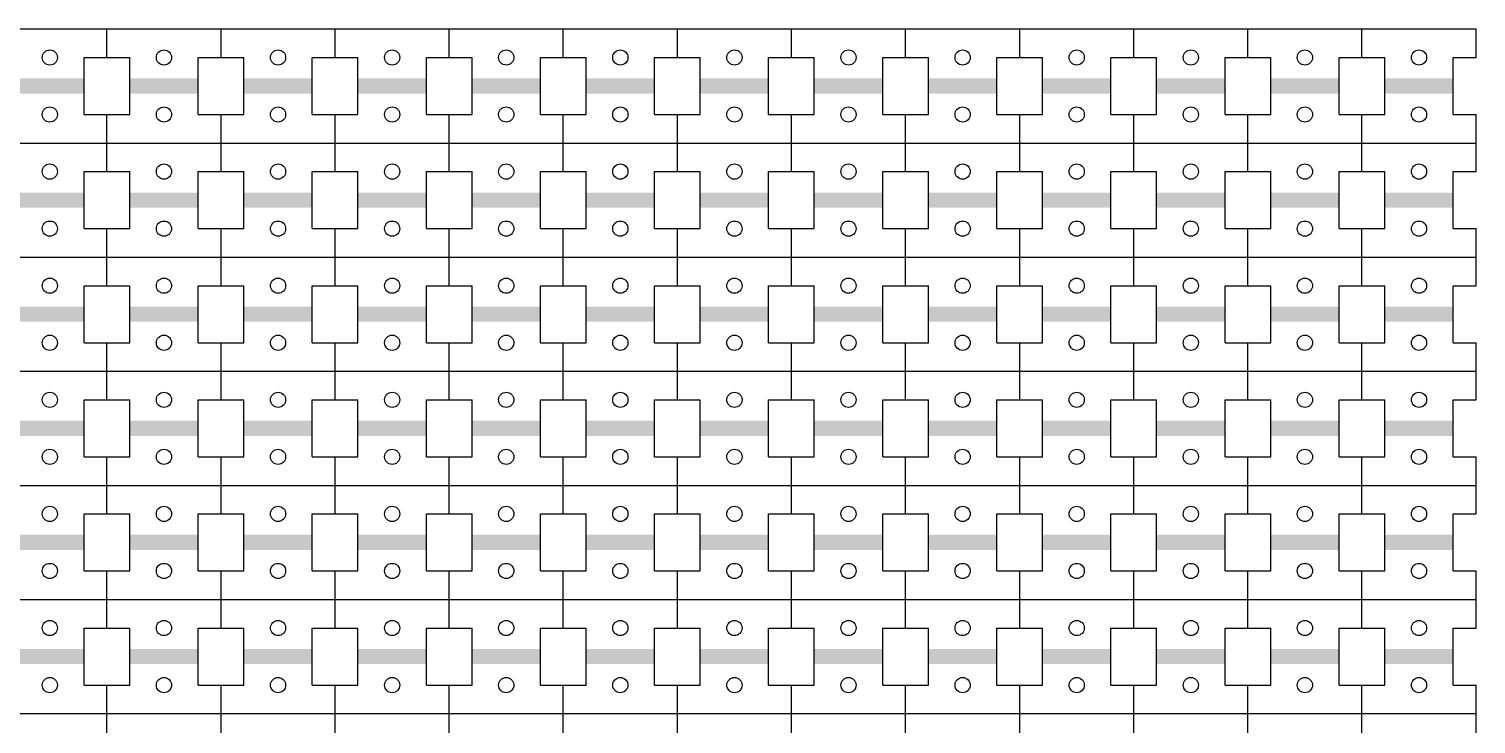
# Model space of a CAD drawing. Header units: millimetres. Extents: x 0 to 1500, y 0 to 750.
# Drawn here: x 1119.5 to 1500, y 567.2 to 750 of the extents above; entities that cross this region are included whole.
import ezdxf

# ---------------------------------------------------------------- set-up
doc = ezdxf.new("R2010")
doc.units = ezdxf.units.MM

msp = doc.modelspace()

# ---------------------------------------------------------------- hatches: boundary and pattern name
for points in [[(1134, 737), (1134, 733), (1116, 733), (1116, 737)], [(1164, 737), (1164, 733), (1146, 733), (1146, 737)], [(1194, 737), (1194, 733), (1176, 733), (1176, 737)], [(1224, 737), (1224, 733), (1206, 733), (1206, 737)], [(1254, 737), (1254, 733), (1236, 733), (1236, 737)], [(1284, 737), (1284, 733), (1266, 733), (1266, 737)], [(1314, 737), (1314, 733), (1296, 733), (1296, 737)], [(1344, 737), (1344, 733), (1326, 733), (1326, 737)], [(1374, 737), (1374, 733), (1356, 733), (1356, 737)], [(1404, 737), (1404, 733), (1386, 733), (1386, 737)], [(1434, 737), (1434, 733), (1416, 733), (1416, 737)], [(1464, 737), (1464, 733), (1446, 733), (1446, 737)], [(1494, 737), (1494, 733), (1476, 733), (1476, 737)], [(1134, 707), (1134, 703), (1116, 703), (1116, 707)], [(1164, 707), (1164, 703), (1146, 703), (1146, 707)], [(1194, 707), (1194, 703), (1176, 703), (1176, 707)], [(1224, 707), (1224, 703), (1206, 703), (1206, 707)], [(1254, 707), (1254, 703), (1236, 703), (1236, 707)], [(1284, 707), (1284, 703), (1266, 703), (1266, 707)], [(1314, 707), (1314, 703), (1296, 703), (1296, 707)], [(1344, 707), (1344, 703), (1326, 703), (1326, 707)], [(1374, 707), (1374, 703), (1356, 703), (1356, 707)], [(1404, 707), (1404, 703), (1386, 703), (1386, 707)], [(1434, 707), (1434, 703), (1416, 703), (1416, 707)], [(1464, 707), (1464, 703), (1446, 703), (1446, 707)], [(1494, 707), (1494, 703), (1476, 703), (1476, 707)], [(1134, 677), (1134, 673), (1116, 673), (1116, 677)], [(1164, 677), (1164, 673), (1146, 673), (1146, 677)], [(1194, 677), (1194, 673), (1176, 673), (1176, 677)], [(1224, 677), (1224, 673), (1206, 673), (1206, 677)], [(1254, 677), (1254, 673), (1236, 673), (1236, 677)], [(1284, 677), (1284, 673), (1266, 673), (1266, 677)], [(1314, 677), (1314, 673), (1296, 673), (1296, 677)], [(1344, 677), (1344, 673), (1326, 673), (1326, 677)], [(1374, 677), (1374, 673), (1356, 673), (1356, 677)], [(1404, 677), (1404, 673), (1386, 673), (1386, 677)], [(1434, 677), (1434, 673), (1416, 673), (1416, 677)], [(1464, 677), (1464, 673), (1446, 673), (1446, 677)], [(1494, 677), (1494, 673), (1476, 673), (1476, 677)], [(1134, 647), (1134, 643), (1116, 643), (1116, 647)], [(1164, 647), (1164, 643), (1146, 643), (1146, 647)], [(1194, 647), (1194, 643), (1176, 643), (1176, 647)], [(1224, 647), (1224, 643), (1206, 643), (1206, 647)], [(1254, 647), (1254, 643), (1236, 643), (1236, 647)], [(1284, 647), (1284, 643), (1266, 643), (1266, 647)], [(1314, 647), (1314, 643), (1296, 643), (1296, 647)], [(1344, 647), (1344, 643), (1326, 643), (1326, 647)], [(1374, 647), (1374, 643), (1356, 643), (1356, 647)], [(1404, 647), (1404, 643), (1386, 643), (1386, 647)], [(1434, 647), (1434, 643), (1416, 643), (1416, 647)], [(1464, 647), (1464, 643), (1446, 643), (1446, 647)], [(1494, 647), (1494, 643), (1476, 643), (1476, 647)], [(1134, 617), (1134, 613), (1116, 613), (1116, 617)], [(1164, 617), (1164, 613), (1146, 613), (1146, 617)], [(1194, 617), (1194, 613), (1176, 613), (1176, 617)], [(1224, 617), (1224, 613), (1206, 613), (1206, 617)], [(1254, 617), (1254, 613), (1236, 613), (1236, 617)], [(1284, 617), (1284, 613), (1266, 613), (1266, 617)], [(1314, 617), (1314, 613), (1296, 613), (1296, 617)], [(1344, 617), (1344, 613), (1326, 613), (1326, 617)], [(1374, 617), (1374, 613), (1356, 613), (1356, 617)], [(1404, 617), (1404, 613), (1386, 613), (1386, 617)], [(1434, 617), (1434, 613), (1416, 613), (1416, 617)], [(1464, 617), (1464, 613), (1446, 613), (1446, 617)], [(1494, 617), (1494, 613), (1476, 613), (1476, 617)], [(1134, 587), (1134, 583), (1116, 583), (1116, 587)], [(1164, 587), (1164, 583), (1146, 583), (1146, 587)], [(1194, 587), (1194, 583), (1176, 583), (1176, 587)], [(1224, 587), (1224, 583), (1206, 583), (1206, 587)], [(1254, 587), (1254, 583), (1236, 583), (1236, 587)], [(1284, 587), (1284, 583), (1266, 583), (1266, 587)], [(1314, 587), (1314, 583), (1296, 583), (1296, 587)], [(1344, 587), (1344, 583), (1326, 583), (1326, 587)], [(1374, 587), (1374, 583), (1356, 583), (1356, 587)], [(1404, 587), (1404, 583), (1386, 583), (1386, 587)], [(1434, 587), (1434, 583), (1416, 583), (1416, 587)], [(1464, 587), (1464, 583), (1446, 583), (1446, 587)], [(1494, 587), (1494, 583), (1476, 583), (1476, 587)]]:
    msp.add_hatch(color=3).paths.add_polyline_path(points)

# ---------------------------------------------------------------- linework, layer by layer
at = {"color": 7}
for p, q in [((1110, 750), (1125, 750)), ((1125, 750), (1140, 750)), ((1140, 742.5), (1140, 750)), ((1140, 750), (1155, 750)), ((1155, 750), (1170, 750)), ((1170, 742.5), (1170, 750)), ((1170, 750), (1185, 750)), ((1185, 750), (1200, 750)), ((1200, 742.5), (1200, 750)), ((1200, 750), (1215, 750)), ((1215, 750), (1230, 750)), ((1230, 742.5), (1230, 750)), ((1230, 750), (1245, 750)), ((1245, 750), (1260, 750)), ((1260, 742.5), (1260, 750)), ((1260, 750), (1275, 750)), ((1275, 750), (1290, 750)), ((1290, 742.5), (1290, 750)), ((1290, 750), (1305, 750)), ((1305, 750), (1320, 750)), ((1320, 742.5), (1320, 750)), ((1320, 750), (1335, 750)), ((1335, 750), (1350, 750)), ((1350, 742.5), (1350, 750)), ((1350, 750), (1365, 750)), ((1365, 750), (1380, 750)), ((1380, 742.5), (1380, 750)), ((1380, 750), (1395, 750)), ((1395, 750), (1410, 750)), ((1410, 742.5), (1410, 750)), ((1410, 750), (1425, 750)), ((1425, 750), (1440, 750)), ((1440, 742.5), (1440, 750)), ((1440, 750), (1455, 750)), ((1455, 750), (1470, 750)), ((1470, 742.5), (1470, 750)), ((1470, 750), (1485, 750)), ((1485, 750), (1500, 750)), ((1500, 742.5), (1500, 750)), ((1134, 735), (1134, 742.5)), ((1134, 742.5), (1140, 742.5)), ((1140, 742.5), (1146, 742.5)), ((1146, 735), (1146, 742.5)), ((1164, 735), (1164, 742.5)), ((1164, 742.5), (1170, 742.5)), ((1170, 742.5), (1176, 742.5)), ((1176, 735), (1176, 742.5)), ((1194, 735), (1194, 742.5)), ((1194, 742.5), (1200, 742.5)), ((1200, 742.5), (1206, 742.5)), ((1206, 735), (1206, 742.5)), ((1224, 735), (1224, 742.5)), ((1224, 742.5), (1230, 742.5)), ((1230, 742.5), (1236, 742.5)), ((1236, 735), (1236, 742.5)), ((1254, 735), (1254, 742.5)), ((1254, 742.5), (1260, 742.5)), ((1260, 742.5), (1266, 742.5)), ((1266, 735), (1266, 742.5)), ((1284, 735), (1284, 742.5)), ((1284, 742.5), (1290, 742.5)), ((1290, 742.5), (1296, 742.5)), ((1296, 735), (1296, 742.5)), ((1314, 735), (1314, 742.5)), ((1314, 742.5), (1320, 742.5)), ((1320, 742.5), (1326, 742.5)), ((1326, 735), (1326, 742.5)), ((1344, 735), (1344, 742.5)), ((1344, 742.5), (1350, 742.5)), ((1350, 742.5), (1356, 742.5)), ((1356, 735), (1356, 742.5)), ((1374, 735), (1374, 742.5)), ((1374, 742.5), (1380, 742.5)), ((1380, 742.5), (1386, 742.5)), ((1386, 735), (1386, 742.5)), ((1404, 735), (1404, 742.5)), ((1404, 742.5), (1410, 742.5)), ((1410, 742.5), (1416, 742.5)), ((1416, 735), (1416, 742.5)), ((1434, 735), (1434, 742.5)), ((1434, 742.5), (1440, 742.5)), ((1440, 742.5), (1446, 742.5)), ((1446, 735), (1446, 742.5)), ((1464, 735), (1464, 742.5)), ((1464, 742.5), (1470, 742.5)), ((1470, 742.5), (1476, 742.5)), ((1476, 735), (1476, 742.5)), ((1494, 735), (1494, 742.5)), ((1494, 742.5), (1500, 742.5)), ((1134, 727.5), (1134, 735)), ((1146, 727.5), (1146, 735)), ((1164, 727.5), (1164, 735)), ((1176, 727.5), (1176, 735)), ((1194, 727.5), (1194, 735)), ((1206, 727.5), (1206, 735)), ((1224, 727.5), (1224, 735)), ((1236, 727.5), (1236, 735)), ((1254, 727.5), (1254, 735)), ((1266, 727.5), (1266, 735)), ((1284, 727.5), (1284, 735)), ((1296, 727.5), (1296, 735)), ((1314, 727.5), (1314, 735)), ((1326, 727.5), (1326, 735)), ((1344, 727.5), (1344, 735)), ((1356, 727.5), (1356, 735)), ((1374, 727.5), (1374, 735)), ((1386, 727.5), (1386, 735)), ((1404, 727.5), (1404, 735)), ((1416, 727.5), (1416, 735)), ((1434, 727.5), (1434, 735)), ((1446, 727.5), (1446, 735)), ((1464, 727.5), (1464, 735)), ((1476, 727.5), (1476, 735)), ((1494, 727.5), (1494, 735)), ((1134, 727.5), (1140, 727.5)), ((1140, 720), (1140, 727.5)), ((1140, 727.5), (1146, 727.5)), ((1164, 727.5), (1170, 727.5)), ((1170, 720), (1170, 727.5)), ((1170, 727.5), (1176, 727.5)), ((1194, 727.5), (1200, 727.5)), ((1200, 720), (1200, 727.5)), ((1200, 727.5), (1206, 727.5)), ((1224, 727.5), (1230, 727.5)), ((1230, 720), (1230, 727.5)), ((1230, 727.5), (1236, 727.5)), ((1254, 727.5), (1260, 727.5)), ((1260, 720), (1260, 727.5)), ((1260, 727.5), (1266, 727.5)), ((1284, 727.5), (1290, 727.5)), ((1290, 720), (1290, 727.5)), ((1290, 727.5), (1296, 727.5)), ((1314, 727.5), (1320, 727.5)), ((1320, 720), (1320, 727.5)), ((1320, 727.5), (1326, 727.5)), ((1344, 727.5), (1350, 727.5)), ((1350, 720), (1350, 727.5)), ((1350, 727.5), (1356, 727.5)), ((1374, 727.5), (1380, 727.5)), ((1380, 720), (1380, 727.5)), ((1380, 727.5), (1386, 727.5)), ((1404, 727.5), (1410, 727.5)), ((1410, 720), (1410, 727.5)), ((1410, 727.5), (1416, 727.5)), ((1434, 727.5), (1440, 727.5)), ((1440, 720), (1440, 727.5)), ((1440, 727.5), (1446, 727.5)), ((1464, 727.5), (1470, 727.5)), ((1470, 720), (1470, 727.5)), ((1470, 727.5), (1476, 727.5)), ((1494, 727.5), (1500, 727.5)), ((1500, 720), (1500, 727.5)), ((1110, 720), (1125, 720)), ((1125, 720), (1140, 720)), ((1140, 712.5), (1140, 720)), ((1140, 720), (1155, 720)), ((1155, 720), (1170, 720)), ((1170, 712.5), (1170, 720)), ((1170, 720), (1185, 720)), ((1185, 720), (1200, 720)), ((1200, 712.5), (1200, 720)), ((1200, 720), (1215, 720)), ((1215, 720), (1230, 720)), ((1230, 712.5), (1230, 720)), ((1230, 720), (1245, 720)), ((1245, 720), (1260, 720)), ((1260, 712.5), (1260, 720)), ((1260, 720), (1275, 720)), ((1275, 720), (1290, 720)), ((1290, 712.5), (1290, 720)), ((1290, 720), (1305, 720)), ((1305, 720), (1320, 720)), ((1320, 712.5), (1320, 720)), ((1320, 720), (1335, 720)), ((1335, 720), (1350, 720)), ((1350, 712.5), (1350, 720)), ((1350, 720), (1365, 720)), ((1365, 720), (1380, 720)), ((1380, 712.5), (1380, 720)), ((1380, 720), (1395, 720)), ((1395, 720), (1410, 720)), ((1410, 712.5), (1410, 720)), ((1410, 720), (1425, 720)), ((1425, 720), (1440, 720)), ((1440, 712.5), (1440, 720)), ((1440, 720), (1455, 720)), ((1455, 720), (1470, 720)), ((1470, 712.5), (1470, 720)), ((1470, 720), (1485, 720)), ((1485, 720), (1500, 720)), ((1500, 712.5), (1500, 720)), ((1134, 705), (1134, 712.5)), ((1134, 712.5), (1140, 712.5)), ((1140, 712.5), (1146, 712.5)), ((1146, 705), (1146, 712.5)), ((1164, 705), (1164, 712.5)), ((1164, 712.5), (1170, 712.5)), ((1170, 712.5), (1176, 712.5)), ((1176, 705), (1176, 712.5)), ((1194, 705), (1194, 712.5)), ((1194, 712.5), (1200, 712.5)), ((1200, 712.5), (1206, 712.5)), ((1206, 705), (1206, 712.5)), ((1224, 705), (1224, 712.5)), ((1224, 712.5), (1230, 712.5)), ((1230, 712.5), (1236, 712.5)), ((1236, 705), (1236, 712.5)), ((1254, 705), (1254, 712.5)), ((1254, 712.5), (1260, 712.5)), ((1260, 712.5), (1266, 712.5)), ((1266, 705), (1266, 712.5)), ((1284, 705), (1284, 712.5)), ((1284, 712.5), (1290, 712.5)), ((1290, 712.5), (1296, 712.5)), ((1296, 705), (1296, 712.5)), ((1314, 705), (1314, 712.5)), ((1314, 712.5), (1320, 712.5)), ((1320, 712.5), (1326, 712.5)), ((1326, 705), (1326, 712.5)), ((1344, 705), (1344, 712.5)), ((1344, 712.5), (1350, 712.5)), ((1350, 712.5), (1356, 712.5)), ((1356, 705), (1356, 712.5)), ((1374, 705), (1374, 712.5)), ((1374, 712.5), (1380, 712.5)), ((1380, 712.5), (1386, 712.5)), ((1386, 705), (1386, 712.5)), ((1404, 705), (1404, 712.5)), ((1404, 712.5), (1410, 712.5)), ((1410, 712.5), (1416, 712.5)), ((1416, 705), (1416, 712.5)), ((1434, 705), (1434, 712.5)), ((1434, 712.5), (1440, 712.5)), ((1440, 712.5), (1446, 712.5)), ((1446, 705), (1446, 712.5)), ((1464, 705), (1464, 712.5)), ((1464, 712.5), (1470, 712.5)), ((1470, 712.5), (1476, 712.5)), ((1476, 705), (1476, 712.5)), ((1494, 705), (1494, 712.5)), ((1494, 712.5), (1500, 712.5)), ((1134, 697.5), (1134, 705)), ((1146, 697.5), (1146, 705)), ((1164, 697.5), (1164, 705)), ((1176, 697.5), (1176, 705)), ((1194, 697.5), (1194, 705)), ((1206, 697.5), (1206, 705)), ((1224, 697.5), (1224, 705)), ((1236, 697.5), (1236, 705)), ((1254, 697.5), (1254, 705)), ((1266, 697.5), (1266, 705)), ((1284, 697.5), (1284, 705)), ((1296, 697.5), (1296, 705)), ((1314, 697.5), (1314, 705)), ((1326, 697.5), (1326, 705)), ((1344, 697.5), (1344, 705)), ((1356, 697.5), (1356, 705)), ((1374, 697.5), (1374, 705)), ((1386, 697.5), (1386, 705)), ((1404, 697.5), (1404, 705)), ((1416, 697.5), (1416, 705)), ((1434, 697.5), (1434, 705)), ((1446, 697.5), (1446, 705)), ((1464, 697.5), (1464, 705)), ((1476, 697.5), (1476, 705)), ((1494, 697.5), (1494, 705)), ((1134, 697.5), (1140, 697.5)), ((1140, 690), (1140, 697.5)), ((1140, 697.5), (1146, 697.5)), ((1164, 697.5), (1170, 697.5)), ((1170, 690), (1170, 697.5)), ((1170, 697.5), (1176, 697.5)), ((1194, 697.5), (1200, 697.5)), ((1200, 690), (1200, 697.5)), ((1200, 697.5), (1206, 697.5)), ((1224, 697.5), (1230, 697.5)), ((1230, 690), (1230, 697.5)), ((1230, 697.5), (1236, 697.5)), ((1254, 697.5), (1260, 697.5)), ((1260, 690), (1260, 697.5)), ((1260, 697.5), (1266, 697.5)), ((1284, 697.5), (1290, 697.5)), ((1290, 690), (1290, 697.5)), ((1290, 697.5), (1296, 697.5)), ((1314, 697.5), (1320, 697.5)), ((1320, 690), (1320, 697.5)), ((1320, 697.5), (1326, 697.5)), ((1344, 697.5), (1350, 697.5)), ((1350, 690), (1350, 697.5)), ((1350, 697.5), (1356, 697.5)), ((1374, 697.5), (1380, 697.5)), ((1380, 690), (1380, 697.5)), ((1380, 697.5), (1386, 697.5)), ((1404, 697.5), (1410, 697.5)), ((1410, 690), (1410, 697.5)), ((1410, 697.5), (1416, 697.5)), ((1434, 697.5), (1440, 697.5)), ((1440, 690), (1440, 697.5)), ((1440, 697.5), (1446, 697.5)), ((1464, 697.5), (1470, 697.5)), ((1470, 690), (1470, 697.5)), ((1470, 697.5), (1476, 697.5)), ((1494, 697.5), (1500, 697.5)), ((1500, 690), (1500, 697.5)), ((1110, 690), (1125, 690)), ((1125, 690), (1140, 690)), ((1140, 682.5), (1140, 690)), ((1140, 690), (1155, 690)), ((1155, 690), (1170, 690)), ((1170, 682.5), (1170, 690)), ((1170, 690), (1185, 690)), ((1185, 690), (1200, 690)), ((1200, 682.5), (1200, 690)), ((1200, 690), (1215, 690)), ((1215, 690), (1230, 690)), ((1230, 682.5), (1230, 690)), ((1230, 690), (1245, 690)), ((1245, 690), (1260, 690)), ((1260, 682.5), (1260, 690)), ((1260, 690), (1275, 690)), ((1275, 690), (1290, 690)), ((1290, 682.5), (1290, 690)), ((1290, 690), (1305, 690)), ((1305, 690), (1320, 690)), ((1320, 682.5), (1320, 690)), ((1320, 690), (1335, 690)), ((1335, 690), (1350, 690)), ((1350, 682.5), (1350, 690)), ((1350, 690), (1365, 690)), ((1365, 690), (1380, 690)), ((1380, 682.5), (1380, 690)), ((1380, 690), (1395, 690)), ((1395, 690), (1410, 690)), ((1410, 682.5), (1410, 690)), ((1410, 690), (1425, 690)), ((1425, 690), (1440, 690)), ((1440, 682.5), (1440, 690)), ((1440, 690), (1455, 690)), ((1455, 690), (1470, 690)), ((1470, 682.5), (1470, 690)), ((1470, 690), (1485, 690)), ((1485, 690), (1500, 690)), ((1500, 682.5), (1500, 690)), ((1134, 675), (1134, 682.5)), ((1134, 682.5), (1140, 682.5)), ((1140, 682.5), (1146, 682.5)), ((1146, 675), (1146, 682.5)), ((1164, 675), (1164, 682.5)), ((1164, 682.5), (1170, 682.5)), ((1170, 682.5), (1176, 682.5)), ((1176, 675), (1176, 682.5)), ((1194, 675), (1194, 682.5)), ((1194, 682.5), (1200, 682.5)), ((1200, 682.5), (1206, 682.5)), ((1206, 675), (1206, 682.5)), ((1224, 675), (1224, 682.5)), ((1224, 682.5), (1230, 682.5)), ((1230, 682.5), (1236, 682.5)), ((1236, 675), (1236, 682.5)), ((1254, 675), (1254, 682.5)), ((1254, 682.5), (1260, 682.5)), ((1260, 682.5), (1266, 682.5)), ((1266, 675), (1266, 682.5)), ((1284, 675), (1284, 682.5)), ((1284, 682.5), (1290, 682.5)), ((1290, 682.5), (1296, 682.5)), ((1296, 675), (1296, 682.5)), ((1314, 675), (1314, 682.5)), ((1314, 682.5), (1320, 682.5)), ((1320, 682.5), (1326, 682.5)), ((1326, 675), (1326, 682.5)), ((1344, 675), (1344, 682.5)), ((1344, 682.5), (1350, 682.5)), ((1350, 682.5), (1356, 682.5)), ((1356, 675), (1356, 682.5)), ((1374, 675), (1374, 682.5)), ((1374, 682.5), (1380, 682.5)), ((1380, 682.5), (1386, 682.5)), ((1386, 675), (1386, 682.5)), ((1404, 675), (1404, 682.5)), ((1404, 682.5), (1410, 682.5)), ((1410, 682.5), (1416, 682.5)), ((1416, 675), (1416, 682.5)), ((1434, 675), (1434, 682.5)), ((1434, 682.5), (1440, 682.5)), ((1440, 682.5), (1446, 682.5)), ((1446, 675), (1446, 682.5)), ((1464, 675), (1464, 682.5)), ((1464, 682.5), (1470, 682.5)), ((1470, 682.5), (1476, 682.5)), ((1476, 675), (1476, 682.5)), ((1494, 675), (1494, 682.5)), ((1494, 682.5), (1500, 682.5)), ((1134, 667.5), (1134, 675)), ((1146, 667.5), (1146, 675)), ((1164, 667.5), (1164, 675)), ((1176, 667.5), (1176, 675)), ((1194, 667.5), (1194, 675)), ((1206, 667.5), (1206, 675)), ((1224, 667.5), (1224, 675)), ((1236, 667.5), (1236, 675)), ((1254, 667.5), (1254, 675)), ((1266, 667.5), (1266, 675)), ((1284, 667.5), (1284, 675)), ((1296, 667.5), (1296, 675)), ((1314, 667.5), (1314, 675)), ((1326, 667.5), (1326, 675)), ((1344, 667.5), (1344, 675)), ((1356, 667.5), (1356, 675)), ((1374, 667.5), (1374, 675)), ((1386, 667.5), (1386, 675)), ((1404, 667.5), (1404, 675)), ((1416, 667.5), (1416, 675)), ((1434, 667.5), (1434, 675)), ((1446, 667.5), (1446, 675)), ((1464, 667.5), (1464, 675)), ((1476, 667.5), (1476, 675)), ((1494, 667.5), (1494, 675)), ((1134, 667.5), (1140, 667.5)), ((1140, 660), (1140, 667.5)), ((1140, 667.5), (1146, 667.5)), ((1164, 667.5), (1170, 667.5)), ((1170, 660), (1170, 667.5)), ((1170, 667.5), (1176, 667.5)), ((1194, 667.5), (1200, 667.5)), ((1200, 660), (1200, 667.5)), ((1200, 667.5), (1206, 667.5)), ((1224, 667.5), (1230, 667.5)), ((1230, 660), (1230, 667.5)), ((1230, 667.5), (1236, 667.5)), ((1254, 667.5), (1260, 667.5)), ((1260, 660), (1260, 667.5)), ((1260, 667.5), (1266, 667.5)), ((1284, 667.5), (1290, 667.5)), ((1290, 660), (1290, 667.5)), ((1290, 667.5), (1296, 667.5)), ((1314, 667.5), (1320, 667.5)), ((1320, 660), (1320, 667.5)), ((1320, 667.5), (1326, 667.5)), ((1344, 667.5), (1350, 667.5)), ((1350, 660), (1350, 667.5)), ((1350, 667.5), (1356, 667.5)), ((1374, 667.5), (1380, 667.5)), ((1380, 660), (1380, 667.5)), ((1380, 667.5), (1386, 667.5)), ((1404, 667.5), (1410, 667.5)), ((1410, 660), (1410, 667.5)), ((1410, 667.5), (1416, 667.5)), ((1434, 667.5), (1440, 667.5)), ((1440, 660), (1440, 667.5)), ((1440, 667.5), (1446, 667.5)), ((1464, 667.5), (1470, 667.5)), ((1470, 660), (1470, 667.5)), ((1470, 667.5), (1476, 667.5)), ((1494, 667.5), (1500, 667.5)), ((1500, 660), (1500, 667.5)), ((1110, 660), (1125, 660)), ((1125, 660), (1140, 660)), ((1140, 652.5), (1140, 660)), ((1140, 660), (1155, 660)), ((1155, 660), (1170, 660)), ((1170, 652.5), (1170, 660)), ((1170, 660), (1185, 660)), ((1185, 660), (1200, 660)), ((1200, 652.5), (1200, 660)), ((1200, 660), (1215, 660)), ((1215, 660), (1230, 660)), ((1230, 652.5), (1230, 660)), ((1230, 660), (1245, 660)), ((1245, 660), (1260, 660)), ((1260, 652.5), (1260, 660)), ((1260, 660), (1275, 660)), ((1275, 660), (1290, 660)), ((1290, 652.5), (1290, 660)), ((1290, 660), (1305, 660)), ((1305, 660), (1320, 660)), ((1320, 652.5), (1320, 660)), ((1320, 660), (1335, 660)), ((1335, 660), (1350, 660)), ((1350, 652.5), (1350, 660)), ((1350, 660), (1365, 660)), ((1365, 660), (1380, 660)), ((1380, 652.5), (1380, 660)), ((1380, 660), (1395, 660)), ((1395, 660), (1410, 660)), ((1410, 652.5), (1410, 660)), ((1410, 660), (1425, 660)), ((1425, 660), (1440, 660)), ((1440, 652.5), (1440, 660)), ((1440, 660), (1455, 660)), ((1455, 660), (1470, 660)), ((1470, 652.5), (1470, 660)), ((1470, 660), (1485, 660)), ((1485, 660), (1500, 660)), ((1500, 652.5), (1500, 660)), ((1134, 645), (1134, 652.5)), ((1134, 652.5), (1140, 652.5)), ((1140, 652.5), (1146, 652.5)), ((1146, 645), (1146, 652.5)), ((1164, 645), (1164, 652.5)), ((1164, 652.5), (1170, 652.5)), ((1170, 652.5), (1176, 652.5)), ((1176, 645), (1176, 652.5)), ((1194, 645), (1194, 652.5)), ((1194, 652.5), (1200, 652.5)), ((1200, 652.5), (1206, 652.5)), ((1206, 645), (1206, 652.5)), ((1224, 645), (1224, 652.5)), ((1224, 652.5), (1230, 652.5)), ((1230, 652.5), (1236, 652.5)), ((1236, 645), (1236, 652.5)), ((1254, 645), (1254, 652.5)), ((1254, 652.5), (1260, 652.5)), ((1260, 652.5), (1266, 652.5)), ((1266, 645), (1266, 652.5)), ((1284, 645), (1284, 652.5)), ((1284, 652.5), (1290, 652.5)), ((1290, 652.5), (1296, 652.5)), ((1296, 645), (1296, 652.5)), ((1314, 645), (1314, 652.5)), ((1314, 652.5), (1320, 652.5)), ((1320, 652.5), (1326, 652.5)), ((1326, 645), (1326, 652.5)), ((1344, 645), (1344, 652.5)), ((1344, 652.5), (1350, 652.5)), ((1350, 652.5), (1356, 652.5)), ((1356, 645), (1356, 652.5)), ((1374, 645), (1374, 652.5)), ((1374, 652.5), (1380, 652.5)), ((1380, 652.5), (1386, 652.5)), ((1386, 645), (1386, 652.5)), ((1404, 645), (1404, 652.5)), ((1404, 652.5), (1410, 652.5)), ((1410, 652.5), (1416, 652.5)), ((1416, 645), (1416, 652.5)), ((1434, 645), (1434, 652.5)), ((1434, 652.5), (1440, 652.5)), ((1440, 652.5), (1446, 652.5)), ((1446, 645), (1446, 652.5)), ((1464, 645), (1464, 652.5)), ((1464, 652.5), (1470, 652.5)), ((1470, 652.5), (1476, 652.5)), ((1476, 645), (1476, 652.5)), ((1494, 645), (1494, 652.5)), ((1494, 652.5), (1500, 652.5)), ((1134, 637.5), (1134, 645)), ((1146, 637.5), (1146, 645)), ((1164, 637.5), (1164, 645)), ((1176, 637.5), (1176, 645)), ((1194, 637.5), (1194, 645)), ((1206, 637.5), (1206, 645)), ((1224, 637.5), (1224, 645)), ((1236, 637.5), (1236, 645)), ((1254, 637.5), (1254, 645)), ((1266, 637.5), (1266, 645)), ((1284, 637.5), (1284, 645)), ((1296, 637.5), (1296, 645)), ((1314, 637.5), (1314, 645)), ((1326, 637.5), (1326, 645)), ((1344, 637.5), (1344, 645)), ((1356, 637.5), (1356, 645)), ((1374, 637.5), (1374, 645)), ((1386, 637.5), (1386, 645)), ((1404, 637.5), (1404, 645)), ((1416, 637.5), (1416, 645)), ((1434, 637.5), (1434, 645)), ((1446, 637.5), (1446, 645)), ((1464, 637.5), (1464, 645)), ((1476, 637.5), (1476, 645)), ((1494, 637.5), (1494, 645)), ((1134, 637.5), (1140, 637.5)), ((1140, 630), (1140, 637.5)), ((1140, 637.5), (1146, 637.5)), ((1164, 637.5), (1170, 637.5)), ((1170, 630), (1170, 637.5)), ((1170, 637.5), (1176, 637.5)), ((1194, 637.5), (1200, 637.5)), ((1200, 630), (1200, 637.5)), ((1200, 637.5), (1206, 637.5)), ((1224, 637.5), (1230, 637.5)), ((1230, 630), (1230, 637.5)), ((1230, 637.5), (1236, 637.5)), ((1254, 637.5), (1260, 637.5)), ((1260, 630), (1260, 637.5)), ((1260, 637.5), (1266, 637.5)), ((1284, 637.5), (1290, 637.5)), ((1290, 630), (1290, 637.5)), ((1290, 637.5), (1296, 637.5)), ((1314, 637.5), (1320, 637.5)), ((1320, 630), (1320, 637.5)), ((1320, 637.5), (1326, 637.5)), ((1344, 637.5), (1350, 637.5)), ((1350, 630), (1350, 637.5)), ((1350, 637.5), (1356, 637.5)), ((1374, 637.5), (1380, 637.5)), ((1380, 630), (1380, 637.5)), ((1380, 637.5), (1386, 637.5)), ((1404, 637.5), (1410, 637.5)), ((1410, 630), (1410, 637.5)), ((1410, 637.5), (1416, 637.5)), ((1434, 637.5), (1440, 637.5)), ((1440, 630), (1440, 637.5)), ((1440, 637.5), (1446, 637.5)), ((1464, 637.5), (1470, 637.5)), ((1470, 630), (1470, 637.5)), ((1470, 637.5), (1476, 637.5)), ((1494, 637.5), (1500, 637.5)), ((1500, 630), (1500, 637.5)), ((1110, 630), (1125, 630)), ((1125, 630), (1140, 630)), ((1140, 622.5), (1140, 630)), ((1140, 630), (1155, 630)), ((1155, 630), (1170, 630)), ((1170, 622.5), (1170, 630)), ((1170, 630), (1185, 630)), ((1185, 630), (1200, 630)), ((1200, 622.5), (1200, 630)), ((1200, 630), (1215, 630)), ((1215, 630), (1230, 630)), ((1230, 622.5), (1230, 630)), ((1230, 630), (1245, 630)), ((1245, 630), (1260, 630)), ((1260, 622.5), (1260, 630)), ((1260, 630), (1275, 630)), ((1275, 630), (1290, 630)), ((1290, 622.5), (1290, 630)), ((1290, 630), (1305, 630)), ((1305, 630), (1320, 630)), ((1320, 622.5), (1320, 630)), ((1320, 630), (1335, 630)), ((1335, 630), (1350, 630)), ((1350, 622.5), (1350, 630)), ((1350, 630), (1365, 630)), ((1365, 630), (1380, 630)), ((1380, 622.5), (1380, 630)), ((1380, 630), (1395, 630)), ((1395, 630), (1410, 630)), ((1410, 622.5), (1410, 630)), ((1410, 630), (1425, 630)), ((1425, 630), (1440, 630)), ((1440, 622.5), (1440, 630)), ((1440, 630), (1455, 630)), ((1455, 630), (1470, 630)), ((1470, 622.5), (1470, 630)), ((1470, 630), (1485, 630)), ((1485, 630), (1500, 630)), ((1500, 622.5), (1500, 630)), ((1134, 615), (1134, 622.5)), ((1134, 622.5), (1140, 622.5)), ((1140, 622.5), (1146, 622.5)), ((1146, 615), (1146, 622.5)), ((1164, 615), (1164, 622.5)), ((1164, 622.5), (1170, 622.5)), ((1170, 622.5), (1176, 622.5)), ((1176, 615), (1176, 622.5)), ((1194, 615), (1194, 622.5)), ((1194, 622.5), (1200, 622.5)), ((1200, 622.5), (1206, 622.5)), ((1206, 615), (1206, 622.5)), ((1224, 615), (1224, 622.5)), ((1224, 622.5), (1230, 622.5)), ((1230, 622.5), (1236, 622.5)), ((1236, 615), (1236, 622.5)), ((1254, 615), (1254, 622.5)), ((1254, 622.5), (1260, 622.5)), ((1260, 622.5), (1266, 622.5)), ((1266, 615), (1266, 622.5)), ((1284, 615), (1284, 622.5)), ((1284, 622.5), (1290, 622.5)), ((1290, 622.5), (1296, 622.5)), ((1296, 615), (1296, 622.5)), ((1314, 615), (1314, 622.5)), ((1314, 622.5), (1320, 622.5)), ((1320, 622.5), (1326, 622.5)), ((1326, 615), (1326, 622.5)), ((1344, 615), (1344, 622.5)), ((1344, 622.5), (1350, 622.5)), ((1350, 622.5), (1356, 622.5)), ((1356, 615), (1356, 622.5)), ((1374, 615), (1374, 622.5)), ((1374, 622.5), (1380, 622.5)), ((1380, 622.5), (1386, 622.5)), ((1386, 615), (1386, 622.5)), ((1404, 615), (1404, 622.5)), ((1404, 622.5), (1410, 622.5)), ((1410, 622.5), (1416, 622.5)), ((1416, 615), (1416, 622.5)), ((1434, 615), (1434, 622.5)), ((1434, 622.5), (1440, 622.5)), ((1440, 622.5), (1446, 622.5)), ((1446, 615), (1446, 622.5)), ((1464, 615), (1464, 622.5)), ((1464, 622.5), (1470, 622.5)), ((1470, 622.5), (1476, 622.5)), ((1476, 615), (1476, 622.5)), ((1494, 615), (1494, 622.5)), ((1494, 622.5), (1500, 622.5)), ((1134, 607.5), (1134, 615)), ((1146, 607.5), (1146, 615)), ((1164, 607.5), (1164, 615)), ((1176, 607.5), (1176, 615)), ((1194, 607.5), (1194, 615)), ((1206, 607.5), (1206, 615)), ((1224, 607.5), (1224, 615)), ((1236, 607.5), (1236, 615)), ((1254, 607.5), (1254, 615)), ((1266, 607.5), (1266, 615)), ((1284, 607.5), (1284, 615)), ((1296, 607.5), (1296, 615)), ((1314, 607.5), (1314, 615)), ((1326, 607.5), (1326, 615)), ((1344, 607.5), (1344, 615)), ((1356, 607.5), (1356, 615)), ((1374, 607.5), (1374, 615)), ((1386, 607.5), (1386, 615)), ((1404, 607.5), (1404, 615)), ((1416, 607.5), (1416, 615)), ((1434, 607.5), (1434, 615)), ((1446, 607.5), (1446, 615)), ((1464, 607.5), (1464, 615)), ((1476, 607.5), (1476, 615)), ((1494, 607.5), (1494, 615)), ((1134, 607.5), (1140, 607.5)), ((1140, 600), (1140, 607.5)), ((1140, 607.5), (1146, 607.5)), ((1164, 607.5), (1170, 607.5)), ((1170, 600), (1170, 607.5)), ((1170, 607.5), (1176, 607.5)), ((1194, 607.5), (1200, 607.5)), ((1200, 600), (1200, 607.5)), ((1200, 607.5), (1206, 607.5)), ((1224, 607.5), (1230, 607.5)), ((1230, 600), (1230, 607.5)), ((1230, 607.5), (1236, 607.5)), ((1254, 607.5), (1260, 607.5)), ((1260, 600), (1260, 607.5)), ((1260, 607.5), (1266, 607.5)), ((1284, 607.5), (1290, 607.5)), ((1290, 600), (1290, 607.5)), ((1290, 607.5), (1296, 607.5)), ((1314, 607.5), (1320, 607.5)), ((1320, 600), (1320, 607.5)), ((1320, 607.5), (1326, 607.5)), ((1344, 607.5), (1350, 607.5)), ((1350, 600), (1350, 607.5)), ((1350, 607.5), (1356, 607.5)), ((1374, 607.5), (1380, 607.5)), ((1380, 600), (1380, 607.5)), ((1380, 607.5), (1386, 607.5)), ((1404, 607.5), (1410, 607.5)), ((1410, 600), (1410, 607.5)), ((1410, 607.5), (1416, 607.5)), ((1434, 607.5), (1440, 607.5)), ((1440, 600), (1440, 607.5)), ((1440, 607.5), (1446, 607.5)), ((1464, 607.5), (1470, 607.5)), ((1470, 600), (1470, 607.5)), ((1470, 607.5), (1476, 607.5)), ((1494, 607.5), (1500, 607.5)), ((1500, 600), (1500, 607.5)), ((1110, 600), (1125, 600)), ((1125, 600), (1140, 600)), ((1140, 592.5), (1140, 600)), ((1140, 600), (1155, 600)), ((1155, 600), (1170, 600)), ((1170, 592.5), (1170, 600)), ((1170, 600), (1185, 600)), ((1185, 600), (1200, 600)), ((1200, 592.5), (1200, 600)), ((1200, 600), (1215, 600)), ((1215, 600), (1230, 600)), ((1230, 592.5), (1230, 600)), ((1230, 600), (1245, 600)), ((1245, 600), (1260, 600)), ((1260, 592.5), (1260, 600)), ((1260, 600), (1275, 600)), ((1275, 600), (1290, 600)), ((1290, 592.5), (1290, 600)), ((1290, 600), (1305, 600)), ((1305, 600), (1320, 600)), ((1320, 592.5), (1320, 600)), ((1320, 600), (1335, 600)), ((1335, 600), (1350, 600)), ((1350, 592.5), (1350, 600)), ((1350, 600), (1365, 600)), ((1365, 600), (1380, 600)), ((1380, 592.5), (1380, 600)), ((1380, 600), (1395, 600)), ((1395, 600), (1410, 600)), ((1410, 592.5), (1410, 600)), ((1410, 600), (1425, 600)), ((1425, 600), (1440, 600)), ((1440, 592.5), (1440, 600)), ((1440, 600), (1455, 600)), ((1455, 600), (1470, 600)), ((1470, 592.5), (1470, 600)), ((1470, 600), (1485, 600)), ((1485, 600), (1500, 600)), ((1500, 592.5), (1500, 600)), ((1134, 585), (1134, 592.5)), ((1134, 592.5), (1140, 592.5)), ((1140, 592.5), (1146, 592.5)), ((1146, 585), (1146, 592.5)), ((1164, 585), (1164, 592.5)), ((1164, 592.5), (1170, 592.5)), ((1170, 592.5), (1176, 592.5)), ((1176, 585), (1176, 592.5)), ((1194, 585), (1194, 592.5)), ((1194, 592.5), (1200, 592.5)), ((1200, 592.5), (1206, 592.5)), ((1206, 585), (1206, 592.5)), ((1224, 585), (1224, 592.5)), ((1224, 592.5), (1230, 592.5)), ((1230, 592.5), (1236, 592.5)), ((1236, 585), (1236, 592.5)), ((1254, 585), (1254, 592.5)), ((1254, 592.5), (1260, 592.5)), ((1260, 592.5), (1266, 592.5)), ((1266, 585), (1266, 592.5)), ((1284, 585), (1284, 592.5)), ((1284, 592.5), (1290, 592.5)), ((1290, 592.5), (1296, 592.5)), ((1296, 585), (1296, 592.5)), ((1314, 585), (1314, 592.5)), ((1314, 592.5), (1320, 592.5)), ((1320, 592.5), (1326, 592.5)), ((1326, 585), (1326, 592.5)), ((1344, 585), (1344, 592.5)), ((1344, 592.5), (1350, 592.5)), ((1350, 592.5), (1356, 592.5)), ((1356, 585), (1356, 592.5)), ((1374, 585), (1374, 592.5)), ((1374, 592.5), (1380, 592.5)), ((1380, 592.5), (1386, 592.5)), ((1386, 585), (1386, 592.5)), ((1404, 585), (1404, 592.5)), ((1404, 592.5), (1410, 592.5)), ((1410, 592.5), (1416, 592.5)), ((1416, 585), (1416, 592.5)), ((1434, 585), (1434, 592.5)), ((1434, 592.5), (1440, 592.5)), ((1440, 592.5), (1446, 592.5)), ((1446, 585), (1446, 592.5)), ((1464, 585), (1464, 592.5)), ((1464, 592.5), (1470, 592.5)), ((1470, 592.5), (1476, 592.5)), ((1476, 585), (1476, 592.5)), ((1494, 585), (1494, 592.5)), ((1494, 592.5), (1500, 592.5)), ((1134, 577.5), (1134, 585)), ((1146, 577.5), (1146, 585)), ((1164, 577.5), (1164, 585)), ((1176, 577.5), (1176, 585)), ((1194, 577.5), (1194, 585)), ((1206, 577.5), (1206, 585)), ((1224, 577.5), (1224, 585)), ((1236, 577.5), (1236, 585)), ((1254, 577.5), (1254, 585)), ((1266, 577.5), (1266, 585)), ((1284, 577.5), (1284, 585)), ((1296, 577.5), (1296, 585)), ((1314, 577.5), (1314, 585)), ((1326, 577.5), (1326, 585)), ((1344, 577.5), (1344, 585)), ((1356, 577.5), (1356, 585)), ((1374, 577.5), (1374, 585)), ((1386, 577.5), (1386, 585)), ((1404, 577.5), (1404, 585)), ((1416, 577.5), (1416, 585)), ((1434, 577.5), (1434, 585)), ((1446, 577.5), (1446, 585)), ((1464, 577.5), (1464, 585)), ((1476, 577.5), (1476, 585)), ((1494, 577.5), (1494, 585)), ((1134, 577.5), (1140, 577.5)), ((1140, 570), (1140, 577.5)), ((1140, 577.5), (1146, 577.5)), ((1164, 577.5), (1170, 577.5)), ((1170, 570), (1170, 577.5)), ((1170, 577.5), (1176, 577.5)), ((1194, 577.5), (1200, 577.5)), ((1200, 570), (1200, 577.5)), ((1200, 577.5), (1206, 577.5)), ((1224, 577.5), (1230, 577.5)), ((1230, 570), (1230, 577.5)), ((1230, 577.5), (1236, 577.5)), ((1254, 577.5), (1260, 577.5)), ((1260, 570), (1260, 577.5)), ((1260, 577.5), (1266, 577.5)), ((1284, 577.5), (1290, 577.5)), ((1290, 570), (1290, 577.5)), ((1290, 577.5), (1296, 577.5)), ((1314, 577.5), (1320, 577.5)), ((1320, 570), (1320, 577.5)), ((1320, 577.5), (1326, 577.5)), ((1344, 577.5), (1350, 577.5)), ((1350, 570), (1350, 577.5)), ((1350, 577.5), (1356, 577.5)), ((1374, 577.5), (1380, 577.5)), ((1380, 570), (1380, 577.5)), ((1380, 577.5), (1386, 577.5)), ((1404, 577.5), (1410, 577.5)), ((1410, 570), (1410, 577.5)), ((1410, 577.5), (1416, 577.5)), ((1434, 577.5), (1440, 577.5)), ((1440, 570), (1440, 577.5)), ((1440, 577.5), (1446, 577.5)), ((1464, 577.5), (1470, 577.5)), ((1470, 570), (1470, 577.5)), ((1470, 577.5), (1476, 577.5)), ((1494, 577.5), (1500, 577.5)), ((1500, 570), (1500, 577.5)), ((1110, 570), (1125, 570)), ((1125, 570), (1140, 570)), ((1140, 562.5), (1140, 570)), ((1140, 570), (1155, 570)), ((1155, 570), (1170, 570)), ((1170, 562.5), (1170, 570)), ((1170, 570), (1185, 570)), ((1185, 570), (1200, 570)), ((1200, 562.5), (1200, 570)), ((1200, 570), (1215, 570)), ((1215, 570), (1230, 570)), ((1230, 562.5), (1230, 570)), ((1230, 570), (1245, 570)), ((1245, 570), (1260, 570)), ((1260, 562.5), (1260, 570)), ((1260, 570), (1275, 570)), ((1275, 570), (1290, 570)), ((1290, 562.5), (1290, 570)), ((1290, 570), (1305, 570)), ((1305, 570), (1320, 570)), ((1320, 562.5), (1320, 570)), ((1320, 570), (1335, 570)), ((1335, 570), (1350, 570)), ((1350, 562.5), (1350, 570)), ((1350, 570), (1365, 570)), ((1365, 570), (1380, 570)), ((1380, 562.5), (1380, 570)), ((1380, 570), (1395, 570)), ((1395, 570), (1410, 570)), ((1410, 562.5), (1410, 570)), ((1410, 570), (1425, 570)), ((1425, 570), (1440, 570)), ((1440, 562.5), (1440, 570)), ((1440, 570), (1455, 570)), ((1455, 570), (1470, 570)), ((1470, 562.5), (1470, 570)), ((1470, 570), (1485, 570)), ((1485, 570), (1500, 570)), ((1500, 562.5), (1500, 570))]:
    msp.add_line(p, q, dxfattribs=at)
at = {"color": 1}
for centre in [(1125, 742.5), (1155, 742.5), (1185, 742.5), (1215, 742.5), (1245, 742.5), (1275, 742.5), (1305, 742.5), (1335, 742.5), (1365, 742.5), (1395, 742.5), (1425, 742.5), (1455, 742.5), (1485, 742.5), (1125, 727.5), (1155, 727.5), (1185, 727.5), (1215, 727.5), (1245, 727.5), (1275, 727.5), (1305, 727.5), (1335, 727.5), (1365, 727.5), (1395, 727.5), (1425, 727.5), (1455, 727.5), (1485, 727.5), (1125, 712.5), (1155, 712.5), (1185, 712.5), (1215, 712.5), (1245, 712.5), (1275, 712.5), (1305, 712.5), (1335, 712.5), (1365, 712.5), (1395, 712.5), (1425, 712.5), (1455, 712.5), (1485, 712.5), (1125, 697.5), (1155, 697.5), (1185, 697.5), (1215, 697.5), (1245, 697.5), (1275, 697.5), (1305, 697.5), (1335, 697.5), (1365, 697.5), (1395, 697.5), (1425, 697.5), (1455, 697.5), (1485, 697.5), (1125, 682.5), (1155, 682.5), (1185, 682.5), (1215, 682.5), (1245, 682.5), (1275, 682.5), (1305, 682.5), (1335, 682.5), (1365, 682.5), (1395, 682.5), (1425, 682.5), (1455, 682.5), (1485, 682.5), (1125, 667.5), (1155, 667.5), (1185, 667.5), (1215, 667.5), (1245, 667.5), (1275, 667.5), (1305, 667.5), (1335, 667.5), (1365, 667.5), (1395, 667.5), (1425, 667.5), (1455, 667.5), (1485, 667.5), (1125, 652.5), (1155, 652.5), (1185, 652.5), (1215, 652.5), (1245, 652.5), (1275, 652.5), (1305, 652.5), (1335, 652.5), (1365, 652.5), (1395, 652.5), (1425, 652.5), (1455, 652.5), (1485, 652.5), (1125, 637.5), (1155, 637.5), (1185, 637.5), (1215, 637.5), (1245, 637.5), (1275, 637.5), (1305, 637.5), (1335, 637.5), (1365, 637.5), (1395, 637.5), (1425, 637.5), (1455, 637.5), (1485, 637.5), (1125, 622.5), (1155, 622.5), (1185, 622.5), (1215, 622.5), (1245, 622.5), (1275, 622.5), (1305, 622.5), (1335, 622.5), (1365, 622.5), (1395, 622.5), (1425, 622.5), (1455, 622.5), (1485, 622.5), (1125, 607.5), (1155, 607.5), (1185, 607.5), (1215, 607.5), (1245, 607.5), (1275, 607.5), (1305, 607.5), (1335, 607.5), (1365, 607.5), (1395, 607.5), (1425, 607.5), (1455, 607.5), (1485, 607.5), (1125, 592.5), (1155, 592.5), (1185, 592.5), (1215, 592.5), (1245, 592.5), (1275, 592.5), (1305, 592.5), (1335, 592.5), (1365, 592.5), (1395, 592.5), (1425, 592.5), (1455, 592.5), (1485, 592.5), (1125, 577.5), (1155, 577.5), (1185, 577.5), (1215, 577.5), (1245, 577.5), (1275, 577.5), (1305, 577.5), (1335, 577.5), (1365, 577.5), (1395, 577.5), (1425, 577.5), (1455, 577.5), (1485, 577.5)]:
    msp.add_circle(centre, 2, dxfattribs=at)

doc.saveas('drawing.dxf')
